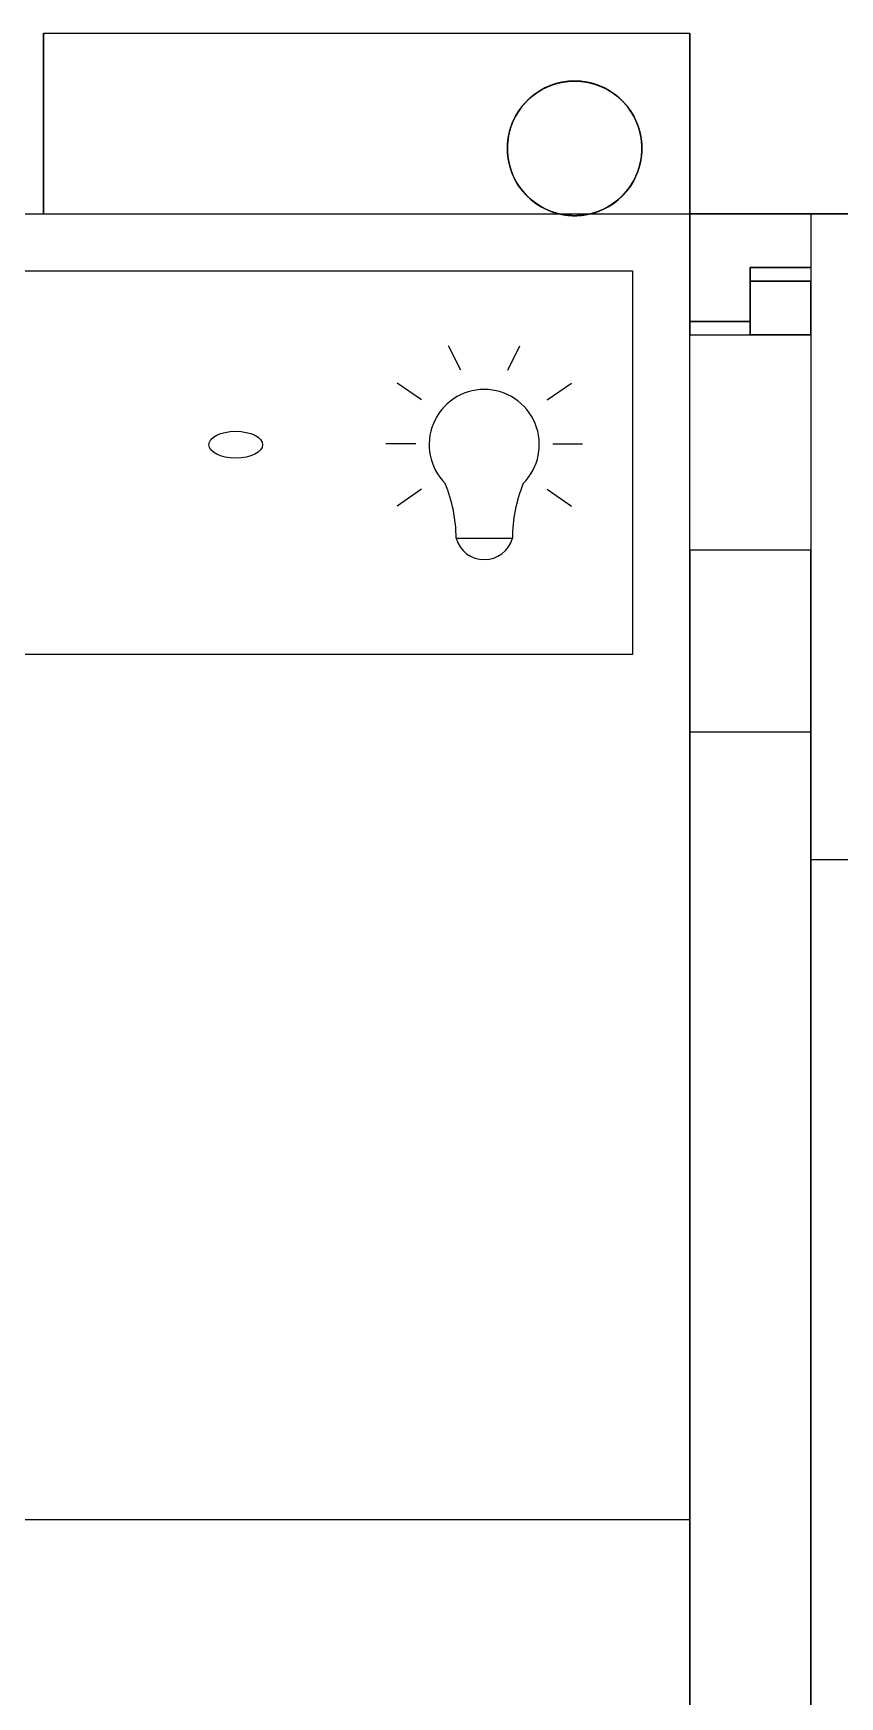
# Paper-space layout 'Sample Network Drawing - A1 Sheet' of a CAD drawing. Extents: x 49 to 806, y 22 to 564.
# Drawn here: x 388.89 to 391.89, y 200.31 to 206.49 of the extents above; entities that cross this region are included whole.
import ezdxf

# ---------------------------------------------------------------- set-up
doc = ezdxf.new("R2010")
doc.units = 0
doc.layers.add('N-EQPM-EXST', color=252, linetype='Continuous', lineweight=25)

psp = doc.layouts.new('Sample Network Drawing - A1 Sheet')

# ---------------------------------------------------------------- linework, layer by layer
at = {"layer": 'N-EQPM-EXST'}
for p, q in [((388.9314, 206.4898, -27.0761), (391.3314, 206.4898, -27.0761)), ((388.9314, 205.8198, -27.0761), (388.9314, 206.4898, -27.0761)), ((388.9314, 206.4898, -27.0761), (388.9314, 205.8198, -27.0761)), ((388.9314, 206.4898, -27.0761), (391.3314, 206.4898, -27.0761)), ((388.9314, 206.4898, -27.0761), (388.9314, 206.4898, -27.0761)), ((388.9314, 206.4898, -27.0761), (391.3314, 206.4898, -27.0761)), ((388.9314, 206.4898, -27.0761), (391.3314, 206.4898, -27.0761)), ((388.9314, 205.8198, -27.0761), (388.9314, 206.4898, -27.0761)), ((388.9314, 206.4898, -27.0761), (388.9314, 206.4898, -27.0761)), ((388.9314, 206.4898, -27.0761), (388.9314, 205.8198, -27.0761)), ((391.3314, 206.4898, -27.0761), (391.3314, 205.3698, -27.0761)), ((391.3314, 206.4898, -27.0761), (391.3314, 205.3698, -27.0761)), ((391.3314, 206.4898, -27.0761), (391.3314, 206.4898, -27.0761)), ((391.3314, 205.8198, -27.0761), (391.3314, 206.4898, -27.0761)), ((391.3314, 205.8198, -27.0761), (391.3314, 206.4898, -27.0761)), ((391.3314, 206.4898, -27.0761), (391.3314, 206.4898, -27.0761)), ((384.7814, 205.8198, -27.0761), (391.3314, 205.8198, -27.0761)), ((384.7814, 205.8198, -27.0761), (391.3314, 205.8198, -27.0761)), ((387.8314, 205.8198, -27.0761), (388.9314, 205.8198, -27.0761)), ((387.8314, 205.8198, -27.0761), (388.9314, 205.8198, -27.0761)), ((388.9314, 205.8198, -27.0761), (390.8431, 205.8198, -27.0761)), ((388.9314, 205.8198, -27.0761), (388.9314, 205.8198, -27.0761)), ((388.9314, 205.8198, -27.0761), (388.9314, 205.8198, -27.0761)), ((388.9314, 205.8198, -27.0761), (390.8431, 205.8198, -27.0761)), ((390.8431, 205.8198, -27.0761), (390.9647, 205.8198, -27.0761)), ((390.8431, 205.8198, -27.0761), (390.9647, 205.8198, -27.0761)), ((390.9647, 205.8198, -27.0761), (391.3314, 205.8198, -27.0761)), ((390.9647, 205.8198, -27.0761), (391.3314, 205.8198, -27.0761)), ((391.3314, 205.8198, -27.0761), (391.7814, 205.8198, -27.0761)), ((391.3314, 205.4198, -27.0761), (391.3314, 205.8198, -27.0761)), ((391.3314, 205.8198, -27.0761), (391.7814, 205.8198, -27.0761)), ((391.3314, 205.8198, -27.0761), (391.3314, 205.8198, -27.0761)), ((392.4314, 205.8198, -27.0761), (391.3314, 205.8198, -27.0761)), ((391.3314, 205.4198, -27.0761), (391.3314, 205.8198, -27.0761)), ((391.3314, 205.8198, -27.0761), (391.3314, 205.8198, -27.0761)), ((391.3314, 205.8198, -27.0761), (391.3314, 205.4198, -27.0761)), ((391.3314, 205.8198, -27.0761), (391.3314, 205.8198, -27.0761)), ((391.3314, 194.0198, -27.0761), (391.3314, 205.8198, -27.0761)), ((391.3314, 194.0198, -27.0761), (391.3314, 205.8198, -27.0761)), ((391.3314, 205.8198, -27.0761), (391.3314, 205.8198, -27.0761)), ((391.7814, 205.8198, -27.0761), (391.7814, 205.6198, -27.0761)), ((391.7814, 205.8198, -27.0761), (391.7814, 205.8198, -27.0761)), ((391.7814, 205.8198, -27.0761), (394.8314, 205.8198, -27.0761)), ((391.7814, 205.8198, -27.0761), (394.8314, 205.8198, -27.0761)), ((391.7814, 205.8198, -27.0761), (391.7814, 194.0198, -27.0761)), ((391.7814, 205.6198, -27.0761), (391.5564, 205.6198, -27.0761)), ((391.5564, 205.6198, -27.0761), (391.5564, 205.4198, -27.0761)), ((391.5564, 205.6198, -27.0761), (391.5564, 205.4198, -27.0761)), ((391.5564, 205.6198, -27.0761), (391.5564, 205.6198, -27.0761)), ((391.5564, 205.4198, -27.0761), (391.5564, 205.6198, -27.0761)), ((391.7814, 205.6198, -27.0761), (391.5564, 205.6198, -27.0761)), ((391.5564, 205.6198, -27.0761), (391.5564, 205.6198, -27.0761)), ((391.5564, 205.6198, -27.0761), (391.7814, 205.6198, -27.0761)), ((391.7814, 205.6198, -27.0761), (391.7814, 205.6198, -27.0761)), ((391.5564, 205.5698, -27.0761), (391.7814, 205.5698, -27.0761)), ((391.5564, 205.3698, -27.0761), (391.5564, 205.5698, -27.0761)), ((391.5564, 205.5698, -27.0761), (391.5564, 205.3698, -27.0761)), ((391.7814, 205.5698, -27.0761), (391.5564, 205.5698, -27.0761)), ((391.7814, 205.5698, -27.0761), (391.5564, 205.5698, -27.0761)), ((391.5564, 205.5698, -27.0761), (391.5564, 205.5698, -27.0761)), ((391.5564, 205.5698, -27.0761), (391.7814, 205.5698, -27.0761)), ((391.5564, 205.5698, -27.0761), (391.5564, 205.3698, -27.0761)), ((391.5564, 205.5698, -27.0761), (391.5564, 205.5698, -27.0761)), ((391.5564, 205.3698, -27.0761), (391.5564, 205.5698, -27.0761)), ((391.7814, 205.5698, -27.0761), (391.7814, 201.4948, -27.0761)), ((391.7814, 205.3698, -27.0761), (391.7814, 205.5698, -27.0761)), ((391.7814, 205.5698, -27.0761), (391.7814, 205.5698, -27.0761)), ((391.7814, 205.5698, -27.0761), (391.7814, 201.4948, -27.0761)), ((391.7814, 205.3698, -27.0761), (391.7814, 205.5698, -27.0761)), ((391.7814, 205.5698, -27.0761), (391.7814, 205.5698, -27.0761)), ((391.5564, 205.4198, -27.0761), (391.3314, 205.4198, -27.0761)), ((391.3314, 205.4198, -27.0761), (391.3314, 205.4198, -27.0761)), ((391.5564, 205.4198, -27.0761), (391.3314, 205.4198, -27.0761)), ((391.3314, 205.4198, -27.0761), (391.3314, 205.4198, -27.0761)), ((391.3314, 205.4198, -27.0761), (391.5564, 205.4198, -27.0761)), ((391.5564, 205.4198, -27.0761), (391.5564, 205.4198, -27.0761)), ((391.5564, 205.4198, -27.0761), (391.5564, 205.4198, -27.0761)), ((391.3314, 205.3698, -27.0761), (391.5564, 205.3698, -27.0761)), ((391.3314, 205.3698, -27.0761), (391.7814, 205.3698, -27.0761)), ((391.3314, 205.3698, -27.0761), (391.3314, 205.3698, -27.0761)), ((391.3314, 205.3698, -27.0761), (391.5564, 205.3698, -27.0761)), ((391.3314, 205.3698, -27.0761), (391.7814, 205.3698, -27.0761)), ((391.3314, 204.5698, -27.0761), (391.3314, 205.3698, -27.0761)), ((391.3314, 205.3698, -27.0761), (391.3314, 205.3698, -27.0761)), ((391.3314, 204.5698, -27.0761), (391.3314, 205.3698, -27.0761)), ((391.7814, 205.3698, -27.0761), (391.5564, 205.3698, -27.0761)), ((391.5564, 205.3698, -27.0761), (391.5564, 205.3698, -27.0761)), ((391.7814, 205.3698, -27.0761), (391.5564, 205.3698, -27.0761)), ((391.5564, 205.3698, -27.0761), (391.5564, 205.3698, -27.0761)), ((391.7814, 205.3698, -27.0761), (391.7814, 204.5698, -27.0761)), ((391.7814, 205.3698, -27.0761), (391.7814, 205.3698, -27.0761)), ((391.7814, 205.3698, -27.0761), (391.7814, 205.3698, -27.0761)), ((391.7814, 205.3698, -27.0761), (391.7814, 204.5698, -27.0761)), ((391.3314, 204.5698, -27.0761), (391.3314, 203.8948, -27.0761)), ((391.7814, 204.5698, -27.0761), (391.3314, 204.5698, -27.0761)), ((391.3314, 204.5698, -27.0761), (391.3314, 204.5698, -27.0761)), ((391.7814, 204.5698, -27.0761), (391.3314, 204.5698, -27.0761)), ((391.7814, 204.5698, -27.0761), (391.3314, 204.5698, -27.0761)), ((391.7814, 204.5698, -27.0761), (391.3314, 204.5698, -27.0761)), ((391.3314, 204.5698, -27.0761), (391.3314, 204.5698, -27.0761)), ((391.3314, 204.5698, -27.0761), (391.3314, 203.8948, -27.0761)), ((391.7814, 204.5698, -27.0761), (391.7814, 204.5698, -27.0761)), ((391.7814, 203.8948, -27.0761), (391.7814, 204.5698, -27.0761)), ((391.7814, 203.8948, -27.0761), (391.7814, 204.5698, -27.0761)), ((391.7814, 204.5698, -27.0761), (391.7814, 204.5698, -27.0761)), ((391.3314, 203.8948, -27.0761), (391.3314, 195.2948, -27.0761)), ((391.7814, 203.8948, -27.0761), (391.3314, 203.8948, -27.0761)), ((391.3314, 203.8948, -27.0761), (391.3314, 203.8948, -27.0761)), ((391.7814, 203.8948, -27.0761), (391.3314, 203.8948, -27.0761)), ((391.7814, 203.8948, -27.0761), (391.3314, 203.8948, -27.0761)), ((391.7814, 203.8948, -27.0761), (391.3314, 203.8948, -27.0761)), ((391.3314, 203.8948, -27.0761), (391.3314, 203.8948, -27.0761)), ((391.3314, 203.8948, -27.0761), (391.3314, 195.2948, -27.0761)), ((391.7814, 203.8948, -27.0761), (391.7814, 203.8948, -27.0761)), ((391.7814, 195.2948, -27.0761), (391.7814, 203.8948, -27.0761)), ((391.7814, 195.2948, -27.0761), (391.7814, 203.8948, -27.0761)), ((391.7814, 203.8948, -27.0761), (391.7814, 203.8948, -27.0761)), ((391.7814, 201.4948, -27.0761), (391.7814, 201.4948, -27.0761)), ((391.7814, 201.4948, -27.0761), (391.7814, 197.9948, -27.0761))]:
    psp.add_line(p, q, dxfattribs=at)
at = {"layer": 'N-EQPM-EXST', "elevation": -27.0761, "flags": 128}
for points in [[(391.1536, 206.0623), (391.1536, 206.0651), (391.1535, 206.0679), (391.1534, 206.0708), (391.1533, 206.0736), (391.1532, 206.0764), (391.153, 206.0792), (391.1528, 206.082), (391.1526, 206.0848), (391.1523, 206.0877), (391.152, 206.0905), (391.1517, 206.0933), (391.1513, 206.0961), (391.1509, 206.0989), (391.1505, 206.1017), (391.15, 206.1045), (391.1495, 206.1072), (391.149, 206.11), (391.1485, 206.1128), (391.1479, 206.1156), (391.1472, 206.1183), (391.1466, 206.1211), (391.1459, 206.1238), (391.1452, 206.1265), (391.1445, 206.1292), (391.1437, 206.132), (391.1429, 206.1347), (391.142, 206.1374), (391.1412, 206.1401), (391.1403, 206.1428), (391.1394, 206.1454), (391.1384, 206.1481), (391.1374, 206.1507), (391.1364, 206.1534), (391.1354, 206.156), (391.1343, 206.1586), (391.1332, 206.1612), (391.1321, 206.1638), (391.1309, 206.1664), (391.1297, 206.1689), (391.1285, 206.1715), (391.1273, 206.174), (391.126, 206.1765), (391.1247, 206.179), (391.1234, 206.1815), (391.122, 206.184), (391.1206, 206.1865), (391.1192, 206.1889), (391.1177, 206.1913), (391.1163, 206.1938), (391.1148, 206.1961), (391.1132, 206.1985), (391.1117, 206.2009), (391.1101, 206.2032), (391.1085, 206.2055), (391.1069, 206.2079), (391.1052, 206.2102), (391.1035, 206.2124), (391.1018, 206.2146), (391.1001, 206.2169), (391.0984, 206.2191), (391.0966, 206.2213), (391.0947, 206.2234), (391.0929, 206.2256), (391.0911, 206.2277), (391.0892, 206.2298), (391.0873, 206.2319), (391.0854, 206.234), (391.0834, 206.236), (391.0814, 206.238), (391.0795, 206.2401), (391.0774, 206.242), (391.0754, 206.244), (391.0733, 206.2459), (391.0713, 206.2478), (391.0691, 206.2497), (391.067, 206.2515), (391.0648, 206.2534), (391.0627, 206.2552), (391.0605, 206.257), (391.0583, 206.2587), (391.0561, 206.2605), (391.0538, 206.2622), (391.0516, 206.2639), (391.0493, 206.2655), (391.047, 206.2672), (391.0447, 206.2688), (391.0423, 206.2703), (391.0399, 206.2719), (391.0376, 206.2734), (391.0352, 206.2749), (391.0328, 206.2764), (391.0304, 206.2778), (391.0279, 206.2792), (391.0255, 206.2806), (391.023, 206.282), (391.0205, 206.2833), (391.018, 206.2847), (391.0155, 206.2859), (391.0129, 206.2872), (391.0104, 206.2884), (391.0078, 206.2896), (391.0053, 206.2907), (391.0027, 206.2919), (391.0001, 206.293), (390.9974, 206.294), (390.9948, 206.2951), (390.9922, 206.2961), (390.9896, 206.2971), (390.9869, 206.298), (390.9843, 206.299), (390.9816, 206.2999), (390.9789, 206.3007), (390.9762, 206.3015), (390.9735, 206.3024), (390.9708, 206.3032), (390.968, 206.3039), (390.9653, 206.3046), (390.9626, 206.3053), (390.9598, 206.3059), (390.9571, 206.3065), (390.9543, 206.3071), (390.9515, 206.3077), (390.9488, 206.3082), (390.946, 206.3087), (390.9432, 206.3091), (390.9404, 206.3096), (390.9376, 206.31), (390.9348, 206.3103), (390.932, 206.3107), (390.9292, 206.311), (390.9264, 206.3113), (390.9236, 206.3115), (390.9208, 206.3117), (390.918, 206.3118), (390.9151, 206.312), (390.9123, 206.3121), (390.9095, 206.3122), (390.9067, 206.3123), (390.9039, 206.3123), (390.901, 206.3123), (390.8982, 206.3122), (390.8954, 206.3121), (390.8926, 206.312), (390.8898, 206.3118), (390.8869, 206.3117), (390.8841, 206.3115), (390.8813, 206.3113), (390.8785, 206.311), (390.8757, 206.3107), (390.8729, 206.3103), (390.8701, 206.31), (390.8673, 206.3096), (390.8645, 206.3091), (390.8617, 206.3087), (390.8589, 206.3082), (390.8562, 206.3077), (390.8534, 206.3071), (390.8507, 206.3065), (390.8479, 206.3059), (390.8452, 206.3053), (390.8424, 206.3046), (390.8397, 206.3039), (390.837, 206.3032), (390.8343, 206.3024), (390.8315, 206.3015), (390.8289, 206.3007), (390.8262, 206.2999), (390.8235, 206.299), (390.8208, 206.298), (390.8181, 206.2971), (390.8155, 206.2961), (390.8129, 206.2951), (390.8103, 206.294), (390.8077, 206.293), (390.805, 206.2919), (390.8024, 206.2907), (390.7999, 206.2896), (390.7973, 206.2884), (390.7948, 206.2872), (390.7922, 206.2859), (390.7897, 206.2847), (390.7872, 206.2833), (390.7847, 206.282), (390.7822, 206.2806), (390.7798, 206.2792), (390.7773, 206.2778), (390.7749, 206.2764), (390.7725, 206.2749), (390.7702, 206.2734), (390.7678, 206.2719), (390.7654, 206.2703), (390.7631, 206.2688), (390.7607, 206.2672), (390.7584, 206.2655), (390.7561, 206.2639), (390.7539, 206.2622), (390.7517, 206.2605), (390.7494, 206.2587), (390.7472, 206.257), (390.745, 206.2552), (390.7429, 206.2534), (390.7407, 206.2515), (390.7386, 206.2497), (390.7365, 206.2478), (390.7344, 206.2459), (390.7323, 206.244), (390.7303, 206.242), (390.7283, 206.2401), (390.7263, 206.238), (390.7243, 206.236), (390.7224, 206.234), (390.7204, 206.2319), (390.7185, 206.2298), (390.7166, 206.2277), (390.7148, 206.2256), (390.713, 206.2234), (390.7111, 206.2213), (390.7094, 206.2191), (390.7076, 206.2169), (390.7059, 206.2146), (390.7042, 206.2124), (390.7025, 206.2102), (390.7008, 206.2079), (390.6992, 206.2055), (390.6976, 206.2032), (390.696, 206.2009), (390.6945, 206.1985), (390.693, 206.1961), (390.6914, 206.1938), (390.69, 206.1913), (390.6885, 206.1889), (390.6871, 206.1865), (390.6857, 206.184), (390.6844, 206.1815), (390.683, 206.179), (390.6817, 206.1765), (390.6805, 206.174), (390.6792, 206.1715), (390.678, 206.1689), (390.6768, 206.1664), (390.6757, 206.1638), (390.6745, 206.1612), (390.6734, 206.1586), (390.6724, 206.156), (390.6713, 206.1534), (390.6703, 206.1507), (390.6693, 206.1481), (390.6683, 206.1454), (390.6674, 206.1428), (390.6665, 206.1401), (390.6657, 206.1374), (390.6648, 206.1347), (390.664, 206.132), (390.6632, 206.1292), (390.6625, 206.1265), (390.6618, 206.1238), (390.6611, 206.1211), (390.6605, 206.1183), (390.6599, 206.1156), (390.6593, 206.1128), (390.6587, 206.11), (390.6582, 206.1072), (390.6577, 206.1045), (390.6572, 206.1017), (390.6568, 206.0989), (390.6564, 206.0961), (390.6561, 206.0933), (390.6557, 206.0905), (390.6554, 206.0877), (390.6551, 206.0848), (390.6549, 206.082), (390.6547, 206.0792), (390.6545, 206.0764), (390.6544, 206.0736), (390.6543, 206.0708), (390.6542, 206.0679), (390.6541, 206.0651), (390.6541, 206.0623), (390.6541, 206.0595), (390.6542, 206.0566), (390.6543, 206.0538), (390.6544, 206.051), (390.6545, 206.0482), (390.6547, 206.0454), (390.6549, 206.0425), (390.6551, 206.0397), (390.6554, 206.0369), (390.6557, 206.0341), (390.6561, 206.0313), (390.6564, 206.0285), (390.6568, 206.0257), (390.6572, 206.0229), (390.6577, 206.0201), (390.6582, 206.0173), (390.6587, 206.0146), (390.6593, 206.0118), (390.6599, 206.009), (390.6605, 206.0063), (390.6611, 206.0035), (390.6618, 206.0008), (390.6625, 205.998), (390.6632, 205.9953), (390.664, 205.9926), (390.6648, 205.9899), (390.6657, 205.9872), (390.6665, 205.9845), (390.6674, 205.9818), (390.6683, 205.9792), (390.6693, 205.9765), (390.6703, 205.9738), (390.6713, 205.9712), (390.6724, 205.9686), (390.6734, 205.966), (390.6745, 205.9634), (390.6757, 205.9608), (390.6768, 205.9582), (390.678, 205.9556), (390.6792, 205.9531), (390.6805, 205.9505), (390.6817, 205.948), (390.683, 205.9455), (390.6844, 205.943), (390.6857, 205.9406), (390.6871, 205.9381), (390.6885, 205.9357), (390.69, 205.9332), (390.6914, 205.9308), (390.693, 205.9284), (390.6945, 205.926), (390.696, 205.9237), (390.6976, 205.9214), (390.6992, 205.919), (390.7008, 205.9167), (390.7025, 205.9144), (390.7042, 205.9122), (390.7059, 205.9099), (390.7076, 205.9077), (390.7094, 205.9055), (390.7111, 205.9033), (390.713, 205.9011), (390.7148, 205.899), (390.7166, 205.8968), (390.7185, 205.8947), (390.7204, 205.8927), (390.7224, 205.8906), (390.7243, 205.8885), (390.7263, 205.8865), (390.7283, 205.8845), (390.7303, 205.8825), (390.7323, 205.8806), (390.7344, 205.8787), (390.7365, 205.8768), (390.7386, 205.8749), (390.7407, 205.873), (390.7429, 205.8712), (390.745, 205.8694), (390.7472, 205.8676), (390.7494, 205.8658), (390.7517, 205.8641), (390.7539, 205.8624), (390.7561, 205.8607), (390.7584, 205.8591), (390.7607, 205.8574), (390.7631, 205.8558), (390.7654, 205.8542), (390.7678, 205.8527), (390.7702, 205.8511), (390.7725, 205.8497), (390.7749, 205.8482), (390.7773, 205.8467), (390.7798, 205.8453), (390.7822, 205.8439), (390.7847, 205.8426), (390.7872, 205.8412), (390.7897, 205.8399), (390.7922, 205.8386), (390.7948, 205.8374), (390.7973, 205.8362), (390.7999, 205.835), (390.8024, 205.8338), (390.805, 205.8327), (390.8077, 205.8316), (390.8103, 205.8305), (390.8129, 205.8295), (390.8155, 205.8285), (390.8181, 205.8275), (390.8208, 205.8265), (390.8235, 205.8256), (390.8262, 205.8247), (390.8289, 205.8238), (390.8315, 205.823), (390.8343, 205.8222), (390.837, 205.8214), (390.8397, 205.8207), (390.8424, 205.82), (390.8452, 205.8193), (390.8479, 205.8187), (390.8507, 205.818), (390.8534, 205.8174), (390.8562, 205.8169), (390.8589, 205.8164), (390.8617, 205.8159), (390.8645, 205.8154), (390.8673, 205.815), (390.8701, 205.8146), (390.8729, 205.8142), (390.8757, 205.8139), (390.8785, 205.8136), (390.8813, 205.8133), (390.8841, 205.8131), (390.8869, 205.8129), (390.8898, 205.8127), (390.8926, 205.8125), (390.8954, 205.8124), (390.8982, 205.8124), (390.901, 205.8123), (390.9039, 205.8123), (390.9067, 205.8123), (390.9095, 205.8124), (390.9123, 205.8124), (390.9151, 205.8125), (390.918, 205.8127), (390.9208, 205.8129), (390.9236, 205.8131), (390.9264, 205.8133), (390.9292, 205.8136), (390.932, 205.8139), (390.9348, 205.8142), (390.9376, 205.8146), (390.9404, 205.815), (390.9432, 205.8154), (390.946, 205.8159), (390.9488, 205.8164), (390.9515, 205.8169), (390.9543, 205.8174), (390.9571, 205.818), (390.9598, 205.8187), (390.9626, 205.8193), (390.9653, 205.82), (390.968, 205.8207), (390.9708, 205.8214), (390.9735, 205.8222), (390.9762, 205.823), (390.9789, 205.8238), (390.9816, 205.8247), (390.9843, 205.8256), (390.9869, 205.8265), (390.9896, 205.8275), (390.9922, 205.8285), (390.9948, 205.8295), (390.9974, 205.8305), (391.0001, 205.8316), (391.0027, 205.8327), (391.0053, 205.8338), (391.0078, 205.835), (391.0104, 205.8362), (391.0129, 205.8374), (391.0155, 205.8386), (391.018, 205.8399), (391.0205, 205.8412), (391.023, 205.8426), (391.0255, 205.8439), (391.0279, 205.8453), (391.0304, 205.8467), (391.0328, 205.8482), (391.0352, 205.8497), (391.0376, 205.8511), (391.0399, 205.8527), (391.0423, 205.8542), (391.0447, 205.8558), (391.047, 205.8574), (391.0493, 205.8591), (391.0516, 205.8607), (391.0538, 205.8624), (391.0561, 205.8641), (391.0583, 205.8658), (391.0605, 205.8676), (391.0627, 205.8694), (391.0648, 205.8712), (391.067, 205.873), (391.0691, 205.8749), (391.0713, 205.8768), (391.0733, 205.8787), (391.0754, 205.8806), (391.0774, 205.8825), (391.0795, 205.8845), (391.0814, 205.8865), (391.0834, 205.8885), (391.0854, 205.8906), (391.0873, 205.8927), (391.0892, 205.8947), (391.0911, 205.8968), (391.0929, 205.899), (391.0947, 205.9011), (391.0966, 205.9033), (391.0984, 205.9055), (391.1001, 205.9077), (391.1018, 205.9099), (391.1035, 205.9122), (391.1052, 205.9144), (391.1069, 205.9167), (391.1085, 205.919), (391.1101, 205.9214), (391.1117, 205.9237), (391.1132, 205.926), (391.1148, 205.9284), (391.1163, 205.9308), (391.1177, 205.9332), (391.1192, 205.9357), (391.1206, 205.9381), (391.122, 205.9406), (391.1234, 205.943), (391.1247, 205.9455), (391.126, 205.948), (391.1273, 205.9505), (391.1285, 205.9531), (391.1297, 205.9556), (391.1309, 205.9582), (391.1321, 205.9608), (391.1332, 205.9634), (391.1343, 205.966), (391.1354, 205.9686), (391.1364, 205.9712), (391.1374, 205.9738), (391.1384, 205.9765), (391.1394, 205.9792), (391.1403, 205.9818), (391.1412, 205.9845), (391.142, 205.9872), (391.1429, 205.9899), (391.1437, 205.9926), (391.1445, 205.9953), (391.1452, 205.998), (391.1459, 206.0008), (391.1466, 206.0035), (391.1472, 206.0063), (391.1479, 206.009), (391.1485, 206.0118), (391.149, 206.0146), (391.1495, 206.0173), (391.15, 206.0201), (391.1505, 206.0229), (391.1509, 206.0257), (391.1513, 206.0285), (391.1517, 206.0313), (391.152, 206.0341), (391.1523, 206.0369), (391.1526, 206.0397), (391.1528, 206.0425), (391.153, 206.0454), (391.1532, 206.0482), (391.1533, 206.051), (391.1534, 206.0538), (391.1535, 206.0566), (391.1536, 206.0595), (391.1536, 206.0623)], [(390.8431, 205.8198), (390.8404, 205.8205), (390.8377, 205.8212), (390.835, 205.822), (390.8323, 205.8228), (390.8296, 205.8236), (390.8269, 205.8245), (390.8242, 205.8254), (390.8215, 205.8263), (390.8189, 205.8272), (390.8162, 205.8282), (390.8136, 205.8292), (390.811, 205.8302), (390.8084, 205.8313), (390.8058, 205.8324), (390.8032, 205.8335), (390.8006, 205.8347), (390.798, 205.8358), (390.7955, 205.8371), (390.793, 205.8383), (390.7904, 205.8396), (390.788, 205.8409), (390.7854, 205.8422), (390.783, 205.8435), (390.7805, 205.8449), (390.7781, 205.8463), (390.7757, 205.8477), (390.7732, 205.8492), (390.7708, 205.8507), (390.7685, 205.8522), (390.7661, 205.8538), (390.7637, 205.8553), (390.7615, 205.857), (390.7591, 205.8586), (390.7568, 205.8602), (390.7546, 205.8619), (390.7523, 205.8636), (390.7501, 205.8653), (390.7479, 205.8671), (390.7457, 205.8689), (390.7435, 205.8706), (390.7414, 205.8725), (390.7392, 205.8743), (390.7371, 205.8762), (390.735, 205.8781), (390.733, 205.88), (390.7309, 205.882), (390.7289, 205.8839), (390.7269, 205.8859), (390.7249, 205.8879), (390.7229, 205.8899), (390.721, 205.892), (390.7191, 205.8941), (390.7172, 205.8962), (390.7154, 205.8983), (390.7135, 205.9004), (390.7117, 205.9026), (390.7099, 205.9048), (390.7082, 205.907), (390.7064, 205.9092), (390.7047, 205.9114), (390.703, 205.9137), (390.7014, 205.916), (390.6997, 205.9183), (390.6981, 205.9206), (390.6965, 205.9229), (390.695, 205.9253), (390.6935, 205.9276), (390.692, 205.93), (390.6904, 205.9325), (390.689, 205.9348), (390.6876, 205.9373), (390.6862, 205.9397), (390.6848, 205.9422), (390.6835, 205.9447), (390.6822, 205.9472), (390.6809, 205.9497), (390.6796, 205.9522), (390.6784, 205.9548), (390.6772, 205.9573), (390.676, 205.9599), (390.6749, 205.9625), (390.6738, 205.9651), (390.6727, 205.9677), (390.6717, 205.9703), (390.6706, 205.9729), (390.6697, 205.9756), (390.6687, 205.9782), (390.6677, 205.9809), (390.6668, 205.9836), (390.6659, 205.9863), (390.6651, 205.989), (390.6643, 205.9917), (390.6635, 205.9944), (390.6628, 205.9971), (390.6621, 205.9998), (390.6614, 206.0026), (390.6607, 206.0053), (390.6601, 206.008), (390.6595, 206.0108), (390.6589, 206.0135), (390.6584, 206.0163), (390.6579, 206.0191), (390.6574, 206.0219), (390.657, 206.0247), (390.6566, 206.0275), (390.6562, 206.0303), (390.6558, 206.033), (390.6555, 206.0359), (390.6552, 206.0387), (390.655, 206.0415), (390.6548, 206.0443), (390.6546, 206.0471), (390.6545, 206.0499), (390.6543, 206.0527), (390.6542, 206.0556), (390.6542, 206.0584), (390.6541, 206.0612), (390.6541, 206.064), (390.6542, 206.0669), (390.6542, 206.0697), (390.6544, 206.0725), (390.6545, 206.0753), (390.6546, 206.0782), (390.6548, 206.0809), (390.655, 206.0838), (390.6553, 206.0866), (390.6556, 206.0894), (390.6559, 206.0922), (390.6563, 206.095), (390.6566, 206.0978), (390.6571, 206.1006), (390.6575, 206.1034), (390.658, 206.1062), (390.6585, 206.1089), (390.6591, 206.1117), (390.6596, 206.1145), (390.6602, 206.1172), (390.6609, 206.12), (390.6615, 206.1227), (390.6622, 206.1254), (390.663, 206.1282), (390.6637, 206.1309), (390.6645, 206.1336), (390.6653, 206.1363), (390.6662, 206.139), (390.667, 206.1417), (390.668, 206.1444), (390.6689, 206.147), (390.6699, 206.1497), (390.6709, 206.1523), (390.6719, 206.1549), (390.6729, 206.1575), (390.674, 206.1602), (390.6752, 206.1627), (390.6763, 206.1653), (390.6775, 206.1679), (390.6787, 206.1704), (390.68, 206.173), (390.6812, 206.1755), (390.6825, 206.178), (390.6838, 206.1805), (390.6852, 206.183), (390.6865, 206.1854), (390.6879, 206.1879), (390.6894, 206.1903), (390.6908, 206.1928), (390.6923, 206.1951), (390.6938, 206.1975), (390.6953, 206.1999), (390.6969, 206.2022), (390.6985, 206.2046), (390.7001, 206.2069), (390.7018, 206.2091), (390.7034, 206.2114), (390.7051, 206.2137), (390.7069, 206.2159), (390.7086, 206.2182), (390.7104, 206.2204), (390.7122, 206.2225), (390.714, 206.2247), (390.7159, 206.2268), (390.7177, 206.2289), (390.7196, 206.231), (390.7215, 206.2331), (390.7235, 206.2352), (390.7254, 206.2372), (390.7274, 206.2392), (390.7294, 206.2412), (390.7314, 206.2431), (390.7335, 206.245), (390.7355, 206.247), (390.7376, 206.2488), (390.7398, 206.2507), (390.7419, 206.2526), (390.7441, 206.2544), (390.7462, 206.2562), (390.7484, 206.258), (390.7507, 206.2597), (390.7529, 206.2614), (390.7551, 206.2631), (390.7574, 206.2648), (390.7597, 206.2664), (390.762, 206.268), (390.7643, 206.2696), (390.7667, 206.2712), (390.7691, 206.2727), (390.7714, 206.2742), (390.7738, 206.2757), (390.7762, 206.2772), (390.7787, 206.2786), (390.7811, 206.28), (390.7836, 206.2814), (390.7861, 206.2827), (390.7886, 206.2841), (390.7911, 206.2853), (390.7936, 206.2866), (390.7961, 206.2878), (390.7987, 206.289), (390.8012, 206.2902), (390.8038, 206.2913), (390.8064, 206.2924), (390.809, 206.2935), (390.8116, 206.2946), (390.8142, 206.2956), (390.8169, 206.2966), (390.8196, 206.2976), (390.8222, 206.2985), (390.8249, 206.2994), (390.8276, 206.3003), (390.8302, 206.3012), (390.8329, 206.302), (390.8356, 206.3028), (390.8384, 206.3035), (390.8411, 206.3042), (390.8438, 206.3049), (390.8466, 206.3056), (390.8493, 206.3062), (390.8521, 206.3068), (390.8548, 206.3074), (390.8576, 206.308), (390.8604, 206.3085), (390.8632, 206.3089), (390.8659, 206.3094), (390.8687, 206.3098), (390.8715, 206.3102), (390.8743, 206.3105), (390.8771, 206.3108), (390.8799, 206.3111), (390.8827, 206.3114), (390.8855, 206.3116), (390.8884, 206.3118), (390.8912, 206.3119), (390.894, 206.3121), (390.8968, 206.3122), (390.8996, 206.3122), (390.9024, 206.3123), (390.9053, 206.3123), (390.9081, 206.3122), (390.9109, 206.3122), (390.9137, 206.3121), (390.9165, 206.3119), (390.9193, 206.3118), (390.9222, 206.3116), (390.925, 206.3114), (390.9278, 206.3111), (390.9306, 206.3108), (390.9334, 206.3105), (390.9362, 206.3102), (390.939, 206.3098), (390.9418, 206.3094), (390.9446, 206.3089), (390.9474, 206.3085), (390.9501, 206.308), (390.9529, 206.3074), (390.9556, 206.3068), (390.9584, 206.3062), (390.9611, 206.3056), (390.9639, 206.3049), (390.9666, 206.3042), (390.9693, 206.3035), (390.9721, 206.3028), (390.9748, 206.302), (390.9775, 206.3012), (390.9801, 206.3003), (390.9828, 206.2994), (390.9855, 206.2985), (390.9882, 206.2976), (390.9908, 206.2966), (390.9935, 206.2956), (390.9961, 206.2946), (390.9987, 206.2935), (391.0013, 206.2924), (391.0039, 206.2913), (391.0065, 206.2902), (391.009, 206.289), (391.0116, 206.2878), (391.0141, 206.2866), (391.0166, 206.2853), (391.0191, 206.2841), (391.0216, 206.2827), (391.0241, 206.2814), (391.0266, 206.28), (391.029, 206.2786), (391.0315, 206.2772), (391.0339, 206.2757), (391.0363, 206.2742), (391.0387, 206.2727), (391.041, 206.2712), (391.0434, 206.2696), (391.0457, 206.268), (391.048, 206.2664), (391.0503, 206.2648), (391.0526, 206.2631), (391.0548, 206.2614), (391.0571, 206.2597), (391.0593, 206.258), (391.0615, 206.2562), (391.0637, 206.2544), (391.0658, 206.2526), (391.068, 206.2507), (391.0701, 206.2488), (391.0722, 206.247), (391.0742, 206.245), (391.0763, 206.2431), (391.0783, 206.2412), (391.0803, 206.2392), (391.0823, 206.2372), (391.0843, 206.2352), (391.0862, 206.2331), (391.0881, 206.231), (391.09, 206.2289), (391.0919, 206.2268), (391.0937, 206.2247), (391.0955, 206.2225), (391.0973, 206.2204), (391.0991, 206.2182), (391.1008, 206.2159), (391.1026, 206.2137), (391.1043, 206.2114), (391.1059, 206.2091), (391.1076, 206.2069), (391.1092, 206.2046), (391.1108, 206.2022), (391.1124, 206.1999), (391.1139, 206.1975), (391.1154, 206.1951), (391.1169, 206.1928), (391.1183, 206.1903), (391.1198, 206.1879), (391.1212, 206.1854), (391.1225, 206.183), (391.1239, 206.1805), (391.1252, 206.178), (391.1265, 206.1755), (391.1278, 206.173), (391.129, 206.1704), (391.1302, 206.1679), (391.1314, 206.1653), (391.1325, 206.1627), (391.1337, 206.1602), (391.1348, 206.1575), (391.1358, 206.1549), (391.1368, 206.1523), (391.1378, 206.1497), (391.1388, 206.147), (391.1398, 206.1444), (391.1407, 206.1417), (391.1415, 206.139), (391.1424, 206.1363), (391.1432, 206.1336), (391.144, 206.1309), (391.1447, 206.1282), (391.1455, 206.1254), (391.1462, 206.1227), (391.1469, 206.12), (391.1475, 206.1172), (391.1481, 206.1145), (391.1486, 206.1117), (391.1492, 206.1089), (391.1497, 206.1062), (391.1502, 206.1034), (391.1507, 206.1006), (391.1511, 206.0978), (391.1514, 206.095), (391.1518, 206.0922), (391.1521, 206.0894), (391.1524, 206.0866), (391.1527, 206.0838), (391.1529, 206.0809), (391.1531, 206.0782), (391.1533, 206.0753), (391.1534, 206.0725), (391.1535, 206.0697), (391.1535, 206.0669), (391.1536, 206.064), (391.1536, 206.0612), (391.1535, 206.0584), (391.1535, 206.0556), (391.1534, 206.0527), (391.1533, 206.0499), (391.1531, 206.0471), (391.1529, 206.0443), (391.1527, 206.0415), (391.1525, 206.0387), (391.1522, 206.0359), (391.1519, 206.033), (391.1515, 206.0303), (391.1512, 206.0275), (391.1507, 206.0247), (391.1503, 206.0219), (391.1498, 206.0191), (391.1493, 206.0163), (391.1488, 206.0135), (391.1482, 206.0108), (391.1476, 206.008), (391.147, 206.0053), (391.1463, 206.0026), (391.1457, 205.9998), (391.1449, 205.9971), (391.1442, 205.9944), (391.1434, 205.9917), (391.1426, 205.989), (391.1418, 205.9863), (391.1409, 205.9836), (391.14, 205.9809), (391.139, 205.9782), (391.1381, 205.9756), (391.1371, 205.9729), (391.136, 205.9703), (391.135, 205.9677), (391.1339, 205.9651), (391.1328, 205.9625), (391.1317, 205.9599), (391.1305, 205.9573), (391.1293, 205.9548), (391.1281, 205.9522), (391.1268, 205.9497), (391.1256, 205.9472), (391.1242, 205.9447), (391.1229, 205.9422), (391.1215, 205.9397), (391.1201, 205.9373), (391.1187, 205.9348), (391.1173, 205.9325), (391.1158, 205.93), (391.1142, 205.9276), (391.1127, 205.9253), (391.1112, 205.9229), (391.1096, 205.9206), (391.108, 205.9183), (391.1063, 205.916), (391.1047, 205.9137), (391.103, 205.9114), (391.1013, 205.9092), (391.0996, 205.907), (391.0978, 205.9048), (391.096, 205.9026), (391.0942, 205.9004), (391.0923, 205.8983), (391.0905, 205.8962), (391.0886, 205.8941), (391.0867, 205.892), (391.0848, 205.8899), (391.0828, 205.8879), (391.0808, 205.8859), (391.0788, 205.8839), (391.0768, 205.882), (391.0747, 205.88), (391.0727, 205.8781), (391.0706, 205.8762), (391.0685, 205.8743), (391.0664, 205.8725), (391.0642, 205.8706), (391.062, 205.8689), (391.0599, 205.8671), (391.0576, 205.8653), (391.0554, 205.8636), (391.0531, 205.8619), (391.0509, 205.8602), (391.0486, 205.8586), (391.0463, 205.857), (391.044, 205.8553), (391.0416, 205.8538), (391.0392, 205.8522), (391.0369, 205.8507), (391.0345, 205.8492), (391.0321, 205.8477), (391.0296, 205.8463), (391.0272, 205.8449), (391.0247, 205.8435), (391.0223, 205.8422), (391.0197, 205.8409), (391.0173, 205.8396), (391.0148, 205.8383), (391.0122, 205.8371), (391.0097, 205.8358), (391.0071, 205.8347), (391.0045, 205.8335), (391.0019, 205.8324), (390.9993, 205.8313), (390.9967, 205.8302), (390.9941, 205.8292), (390.9915, 205.8282), (390.9888, 205.8272), (390.9862, 205.8263), (390.9835, 205.8254), (390.9808, 205.8245), (390.9781, 205.8236), (390.9754, 205.8228), (390.9727, 205.822), (390.97, 205.8212), (390.9673, 205.8205), (390.9646, 205.8198), (390.9618, 205.8191), (390.959, 205.8185), (390.9562, 205.8178), (390.9534, 205.8173), (390.9507, 205.8167), (390.9479, 205.8162), (390.945, 205.8157), (390.9422, 205.8153), (390.9394, 205.8148), (390.9365, 205.8145), (390.9338, 205.8141), (390.9309, 205.8138), (390.9281, 205.8135), (390.9252, 205.8132), (390.9224, 205.813), (390.9195, 205.8128), (390.9167, 205.8126), (390.9138, 205.8125), (390.911, 205.8124), (390.9081, 205.8124), (390.9053, 205.8123), (390.9024, 205.8123), (390.8996, 205.8124), (390.8967, 205.8124), (390.8939, 205.8125), (390.891, 205.8126), (390.8882, 205.8128), (390.8853, 205.813), (390.8825, 205.8132), (390.8796, 205.8135), (390.8768, 205.8138), (390.874, 205.8141), (390.8712, 205.8145), (390.8683, 205.8148), (390.8655, 205.8153), (390.8627, 205.8157), (390.8599, 205.8162), (390.8571, 205.8167), (390.8543, 205.8173), (390.8515, 205.8178), (390.8487, 205.8185), (390.8459, 205.8191)]]:
    psp.add_lwpolyline(points, close=True, dxfattribs=at)
at = {"layer": 'N-EQPM-EXST', "elevation": -27.0761}
psp.add_lwpolyline([(384.9939, 205.6073), (391.1189, 205.6073), (391.1189, 204.1823), (384.9939, 204.1823)], close=True, dxfattribs=at)
for points in [[(390.4807, 205.2391), (390.4355, 205.3293)], [(390.6556, 205.2391), (390.7008, 205.3293)], [(390.3348, 205.128), (390.2444, 205.1905)], [(390.8015, 205.128), (390.8918, 205.1905)], [(390.3139, 204.9649), (390.2028, 204.9649)], [(390.8224, 204.9649), (390.9335, 204.9649)], [(390.3348, 204.7967), (390.2444, 204.7342)], [(390.8015, 204.7967), (390.8918, 204.7342)], [(390.4634, 204.6143), (390.6729, 204.6143)], [(395.0589, 203.4198), (391.7814, 203.4198)], [(391.3314, 200.9698), (384.7814, 200.9698)]]:
    psp.add_lwpolyline(points, dxfattribs=at)
at = {"layer": 'N-EQPM-EXST'}
psp.add_circle((390.9039, 206.0623, -27.0761), 0.25, dxfattribs=at)
for centre, radius, start, end in [((390.9039, 206.0623, -27.0761), 0.25, 284.06987, 255.93013), ((390.9039, 206.0623, -27.0761), 0.25, 255.93013, 284.06987), ((390.5681, 204.9624, -27.0761), 0.2046, 315, 225), ((389.9261, 204.6143, -27.0761), 0.5373, 0, 22.23773), ((391.2102, 204.6143, -27.0761), 0.5373, 157.76227, 180), ((390.5681, 204.6438, -27.0761), 0.1088, 195.73129, 344.26871)]:
    psp.add_arc(centre, radius, start, end, dxfattribs=at)
psp.add_ellipse((389.6449, 204.9617, -27.0761), major_axis=(-0.1, 0), ratio=0.5, dxfattribs=at)

doc.saveas('drawing.dxf')
